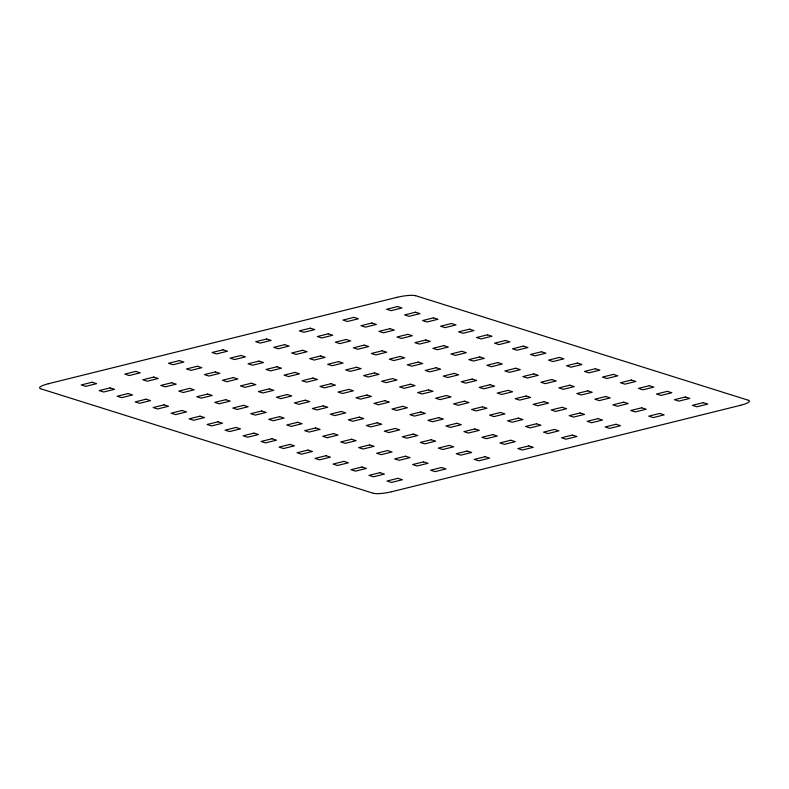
<?xml version="1.0" encoding="UTF-8"?>
<svg xmlns="http://www.w3.org/2000/svg" width="789" height="789" viewBox="0 0 789 789"><rect width="100%" height="100%" fill="white"/><g stroke="black" fill="none" stroke-linecap="round" stroke-linejoin="round"><path stroke-width="1.18" d="M48.228 383.76L397.212 297.285M391.788 491.715L740.772 405.24M415.744 295.727L748.485 400.289M40.515 388.711L373.256 493.273M748.337 400.329A14.064 2.712 -9.8 0 1 740.713 405.221M391.719 491.705A14.064 2.712 -9.8 0 1 373.414 493.233M40.663 388.671A14.064 2.712 -9.8 0 1 48.287 383.779M397.281 297.295A14.064 2.712 -9.8 0 1 415.586 295.767M92.106 382.241L81.198 384.943L85.695 386.354L96.603 383.651L92.106 382.241M135.738 371.422L124.83 374.124L129.327 375.544L140.235 372.842L135.738 371.422M179.369 360.612L168.461 363.315L172.959 364.725L183.867 362.023L179.369 360.612M223.001 349.803L212.093 352.505L216.59 353.916L227.498 351.213L223.001 349.803M266.623 338.994L255.725 341.696L260.212 343.107L271.12 340.404L266.623 338.994M310.255 328.175L299.347 330.887L303.844 332.297L314.752 329.595L310.255 328.175M353.886 317.365L342.978 320.068L347.476 321.488L358.384 318.786L353.886 317.365M397.518 306.556L386.61 309.258L391.107 310.669L402.015 307.966L397.518 306.556M110.095 387.892L99.187 390.594L103.684 392.005L114.592 389.302L110.095 387.892M153.727 377.073L142.819 379.775L147.316 381.195L158.224 378.493L153.727 377.073M197.349 366.264L186.451 368.966L190.938 370.386L201.846 367.674L197.349 366.264M240.98 355.454L230.072 358.157L234.57 359.567L245.478 356.865L240.98 355.454M284.612 344.645L273.704 347.347L278.201 348.758L289.109 346.055L284.612 344.645M328.244 333.836L317.336 336.538L321.833 337.948L332.741 335.246L328.244 333.836M371.875 323.017L360.967 325.719L365.465 327.139L376.373 324.437L371.875 323.017M415.507 312.207L404.599 314.91L409.096 316.33L420.004 313.618L415.507 312.207M128.084 393.543L117.176 396.246L121.664 397.656L132.572 394.954L128.084 393.543M171.706 382.734L160.798 385.436L165.295 386.847L176.203 384.144L171.706 382.734M215.338 371.915L204.43 374.617L208.927 376.037L219.835 373.335L215.338 371.915M258.97 361.106L248.062 363.808L252.559 365.218L263.467 362.516L258.97 361.106M302.601 350.296L291.693 352.999L296.191 354.409L307.099 351.707L302.601 350.296M346.233 339.487L335.325 342.189L339.822 343.6L350.73 340.897L346.233 339.487M389.865 328.678L378.957 331.38L383.454 332.79L394.362 330.088L389.865 328.678M433.496 317.859L422.588 320.561L427.086 321.981L437.994 319.279L433.496 317.859M146.064 399.195L135.156 401.897L139.653 403.307L150.561 400.605L146.064 399.195M189.695 388.385L178.787 391.088L183.285 392.498L194.193 389.796L189.695 388.385M233.327 377.566L222.419 380.278L226.916 381.689L237.824 378.986L233.327 377.566M276.959 366.757L266.051 369.459L270.548 370.879L281.456 368.177L276.959 366.757M320.59 355.947L309.683 358.65L314.18 360.06L325.088 357.358L320.59 355.947M364.222 345.138L353.314 347.841L357.812 349.251L368.719 346.549L364.222 345.138M407.854 334.329L396.946 337.031L401.443 338.442L412.351 335.739L407.854 334.329M451.486 323.51L440.578 326.212L445.075 327.632L455.983 324.93L451.486 323.51M164.053 404.846L153.145 407.548L157.642 408.958L168.55 406.256L164.053 404.846M207.685 394.036L196.777 396.739L201.274 398.149L212.182 395.447L207.685 394.036M251.316 383.227L240.408 385.929L244.906 387.34L255.814 384.637L251.316 383.227M294.948 372.408L284.04 375.11L288.537 376.531L299.445 373.828L294.948 372.408M338.58 361.599L327.672 364.301L332.169 365.721L343.077 363.009L338.58 361.599M382.211 350.789L371.303 353.492L375.801 354.902L386.709 352.2L382.211 350.789M425.843 339.98L414.935 342.682L419.432 344.093L430.34 341.39L425.843 339.98M469.465 329.171L458.567 331.873L463.054 333.283L473.962 330.581L469.465 329.171M182.042 410.497L171.134 413.199L175.631 414.61L186.539 411.907L182.042 410.497M225.674 399.688L214.766 402.39L219.263 403.8L230.171 401.098L225.674 399.688M269.305 388.878L258.397 391.581L262.895 392.991L273.803 390.289L269.305 388.878M312.937 378.069L302.029 380.771L306.526 382.182L317.434 379.479L312.937 378.069M356.569 367.25L345.661 369.952L350.158 371.372L361.066 368.67L356.569 367.25M400.191 356.441L389.293 359.143L393.78 360.553L404.688 357.851L400.191 356.441M443.822 345.631L432.914 348.334L437.412 349.744L448.32 347.042L443.822 345.631M487.454 334.822L476.546 337.524L481.043 338.935L491.951 336.232L487.454 334.822M200.031 416.148L189.123 418.851L193.621 420.271L204.529 417.568L200.031 416.148M243.663 405.339L232.755 408.041L237.252 409.452L248.16 406.749L243.663 405.339M287.295 394.53L276.387 397.232L280.884 398.642L291.792 395.94L287.295 394.53M330.926 383.72L320.018 386.423L324.506 387.833L335.414 385.131L330.926 383.72M374.548 372.901L363.64 375.603L368.138 377.024L379.045 374.321L374.548 372.901M418.18 362.092L407.272 364.794L411.769 366.214L422.677 363.502L418.18 362.092M461.812 351.283L450.904 353.985L455.401 355.395L466.309 352.693L461.812 351.283M505.443 340.473L494.535 343.176L499.033 344.586L509.941 341.884L505.443 340.473M218.02 421.799L207.112 424.502L211.61 425.922L222.518 423.22L218.02 421.799M261.652 410.99L250.744 413.692L255.232 415.103L266.14 412.4L261.652 410.99M305.274 400.181L294.366 402.883L298.863 404.293L309.771 401.591L305.274 400.181M348.906 389.371L337.998 392.074L342.495 393.484L353.403 390.782L348.906 389.371M392.537 378.562L381.629 381.265L386.127 382.675L397.035 379.973L392.537 378.562M436.169 367.743L425.261 370.445L429.758 371.866L440.666 369.163L436.169 367.743M479.801 356.934L468.893 359.636L473.39 361.046L484.298 358.344L479.801 356.934M523.432 346.124L512.525 348.827L517.022 350.237L527.93 347.535L523.432 346.124M236 427.451L225.092 430.163L229.589 431.573L240.497 428.871L236 427.451M279.631 416.641L268.724 419.344L273.221 420.764L284.129 418.062L279.631 416.641M323.263 405.832L312.355 408.534L316.853 409.945L327.76 407.242L323.263 405.832M366.895 395.023L355.987 397.725L360.484 399.135L371.392 396.433L366.895 395.023M410.527 384.213L399.619 386.916L404.116 388.326L415.024 385.624L410.527 384.213M454.158 373.394L443.25 376.106L447.748 377.517L458.656 374.814L454.158 373.394M497.79 362.585L486.882 365.287L491.379 366.707L502.287 364.005L497.79 362.585M541.422 351.776L530.514 354.478L535.011 355.888L545.919 353.186L541.422 351.776M253.989 433.112L243.081 435.814L247.578 437.224L258.486 434.522L253.989 433.112M297.621 422.293L286.713 424.995L291.21 426.415L302.118 423.713L297.621 422.293M341.252 411.483L330.344 414.186L334.842 415.606L345.75 412.894L341.252 411.483M384.884 400.674L373.976 403.376L378.473 404.787L389.381 402.084L384.884 400.674M428.516 389.865L417.608 392.567L422.105 393.977L433.013 391.275L428.516 389.865M472.147 379.055L461.24 381.758L465.737 383.168L476.645 380.466L472.147 379.055M515.779 368.236L504.871 370.938L509.369 372.359L520.276 369.656L515.779 368.236M559.411 357.427L548.503 360.129L553 361.549L563.908 358.837L559.411 357.427M271.978 438.763L261.07 441.465L265.568 442.876L276.475 440.173L271.978 438.763M315.61 427.954L304.702 430.656L309.199 432.066L320.107 429.364L315.61 427.954M359.242 417.134L348.334 419.837L352.831 421.257L363.739 418.555L359.242 417.134M402.873 406.325L391.965 409.027L396.463 410.438L407.371 407.735L402.873 406.325M446.505 395.516L435.597 398.218L440.094 399.628L451.002 396.926L446.505 395.516M490.137 384.707L479.229 387.409L483.726 388.819L494.634 386.117L490.137 384.707M533.768 373.897L522.86 376.6L527.348 378.01L538.256 375.308L533.768 373.897M577.39 363.078L566.482 365.78L570.98 367.201L581.887 364.498L577.39 363.078M289.967 444.414L279.059 447.116L283.557 448.527L294.465 445.824L289.967 444.414M333.599 433.605L322.691 436.307L327.188 437.717L338.096 435.015L333.599 433.605M377.231 422.786L366.323 425.498L370.82 426.908L381.728 424.206L377.231 422.786M420.862 411.976L409.955 414.679L414.452 416.099L425.36 413.397L420.862 411.976M464.494 401.167L453.586 403.869L458.074 405.28L468.982 402.577L464.494 401.167M508.116 390.358L497.208 393.06L501.705 394.47L512.613 391.768L508.116 390.358M551.748 379.548L540.84 382.251L545.337 383.661L556.245 380.959L551.748 379.548M595.379 368.729L584.471 371.432L588.969 372.852L599.877 370.149L595.379 368.729M307.957 450.065L297.049 452.768L301.546 454.178L312.454 451.476L307.957 450.065M351.588 439.256L340.68 441.958L345.178 443.369L356.086 440.666L351.588 439.256M395.22 428.447L384.312 431.149L388.809 432.559L399.707 429.857L395.22 428.447M438.842 417.628L427.934 420.33L432.431 421.75L443.339 419.048L438.842 417.628M482.473 406.818L471.566 409.521L476.063 410.931L486.971 408.229L482.473 406.818M526.105 396.009L515.197 398.711L519.695 400.122L530.602 397.419L526.105 396.009M569.737 385.2L558.829 387.902L563.326 389.312L574.234 386.61L569.737 385.2M613.369 374.39L602.461 377.093L606.958 378.503L617.866 375.801L613.369 374.39M325.946 455.717L315.038 458.419L319.535 459.829L330.433 457.127L325.946 455.717M369.568 444.907L358.66 447.61L363.157 449.02L374.065 446.318L369.568 444.907M413.199 434.098L402.291 436.8L406.789 438.211L417.697 435.508L413.199 434.098M456.831 423.279L445.923 425.991L450.42 427.401L461.328 424.699L456.831 423.279M500.463 412.469L489.555 415.172L494.052 416.592L504.96 413.89L500.463 412.469M544.094 401.66L533.186 404.363L537.684 405.773L548.592 403.071L544.094 401.66M587.726 390.851L576.818 393.553L581.315 394.964L592.223 392.261L587.726 390.851M631.358 380.042L620.45 382.744L624.947 384.154L635.855 381.452L631.358 380.042M343.925 461.368L333.017 464.07L337.514 465.49L348.422 462.788L343.925 461.368M387.557 450.558L376.649 453.261L381.146 454.671L392.054 451.969L387.557 450.558M431.188 439.749L420.281 442.451L424.778 443.862L435.686 441.159L431.188 439.749M474.82 428.94L463.912 431.642L468.41 433.053L479.317 430.35L474.82 428.94M518.452 418.121L507.544 420.823L512.041 422.243L522.949 419.541L518.452 418.121M562.084 407.311L551.176 410.014L555.673 411.434L566.581 408.722L562.084 407.311M605.715 396.502L594.807 399.204L599.305 400.615L610.213 397.912L605.715 396.502M649.347 385.693L638.439 388.395L642.936 389.805L653.844 387.103L649.347 385.693M361.914 467.019L351.006 469.721L355.504 471.141L366.412 468.439L361.914 467.019M405.546 456.21L394.638 458.912L399.135 460.322L410.043 457.62L405.546 456.21M449.178 445.4L438.27 448.103L442.767 449.513L453.675 446.811L449.178 445.4M492.809 434.591L481.901 437.293L486.399 438.704L497.307 436.001L492.809 434.591M536.441 423.782L525.533 426.484L530.03 427.894L540.938 425.192L536.441 423.782M580.073 412.963L569.165 415.665L573.662 417.085L584.57 414.383L580.073 412.963M623.704 402.153L612.797 404.856L617.294 406.266L628.202 403.564L623.704 402.153M667.336 391.344L656.428 394.046L660.916 395.457L671.824 392.754L667.336 391.344M379.903 472.67L368.996 475.382L373.493 476.793L384.401 474.09L379.903 472.67M423.535 461.861L412.627 464.563L417.125 465.983L428.032 463.281L423.535 461.861M467.167 451.052L456.259 453.754L460.756 455.164L471.664 452.462L467.167 451.052M510.799 440.242L499.891 442.945L504.388 444.355L515.296 441.653L510.799 440.242M554.43 429.433L543.522 432.135L548.02 433.546L558.928 430.843L554.43 429.433M598.062 418.614L587.154 421.326L591.651 422.736L602.549 420.034L598.062 418.614M641.684 407.805L630.776 410.507L635.273 411.927L646.181 409.225L641.684 407.805M685.316 396.995L674.408 399.698L678.905 401.108L689.813 398.406L685.316 396.995M397.893 478.331L386.985 481.034L391.482 482.444L402.39 479.742L397.893 478.331M441.524 467.512L430.616 470.214L435.114 471.635L446.022 468.932L441.524 467.512M485.156 456.703L474.248 459.405L478.745 460.825L489.653 458.113L485.156 456.703M528.788 445.893L517.88 448.596L522.377 450.006L533.275 447.304L528.788 445.893M572.41 435.084L561.502 437.787L565.999 439.197L576.907 436.495L572.41 435.084M616.041 424.275L605.133 426.977L609.631 428.388L620.539 425.685L616.041 424.275M659.673 413.456L648.765 416.158L653.262 417.578L664.17 414.876L659.673 413.456M703.305 402.646L692.397 405.349L696.894 406.759L707.802 404.057L703.305 402.646"/></g></svg>
